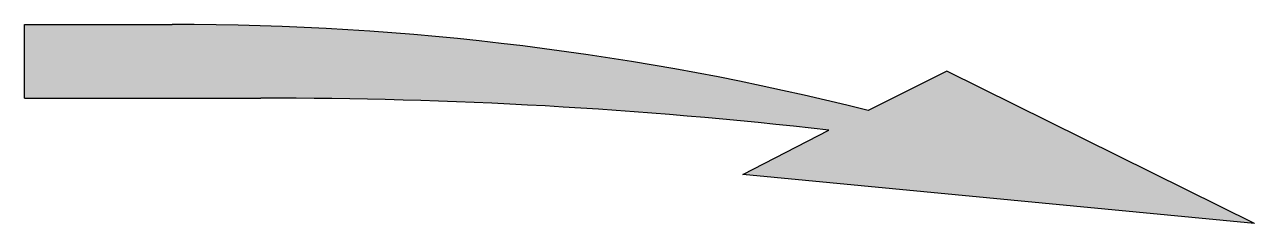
# Model space of a CAD drawing. Extents: x 74.69 to 79.69, y 210.98 to 211.79.
import ezdxf

# ---------------------------------------------------------------- set-up
doc = ezdxf.new("R2010")
doc.units = 0

msp = doc.modelspace()

# ---------------------------------------------------------------- hatches: boundary and pattern name
h = msp.add_hatch(color=256)
h.paths.add_polyline_path([(79.6884, 210.9767), (77.6084, 211.1767), (77.9584, 211.3567, 0.004791), (77.5768, 211.3967), (78.8416, 211.3967)])
h.paths.add_polyline_path([(78.1184, 211.4367), (78.4384, 211.5967), (78.8416, 211.3967), (77.5768, 211.3967, 0.024122), (75.6484, 211.4867), (74.6884, 211.4867), (74.6884, 211.7867), (75.2884, 211.7867, -0.062013)])

# ---------------------------------------------------------------- linework, layer by layer
for p, q in [((74.6884, 211.7867), (75.2884, 211.7867)), ((74.6884, 211.4867), (74.6884, 211.7867)), ((78.4384, 211.5967), (78.1184, 211.4367)), ((79.6884, 210.9767), (78.4384, 211.5967)), ((74.6884, 211.4867), (75.6484, 211.4867)), ((77.6084, 211.1767), (77.9584, 211.3567)), ((79.6884, 210.9767), (77.6084, 211.1767))]:
    msp.add_line(p, q)
for centre, radius, start, end in [((75.2978, 200.2468), 11.54, 75.85265, 90.04685), ((75.6804, 191.4668), 20.02, 83.46636, 90.09156)]:
    msp.add_arc(centre, radius, start, end)

doc.saveas('drawing.dxf')
